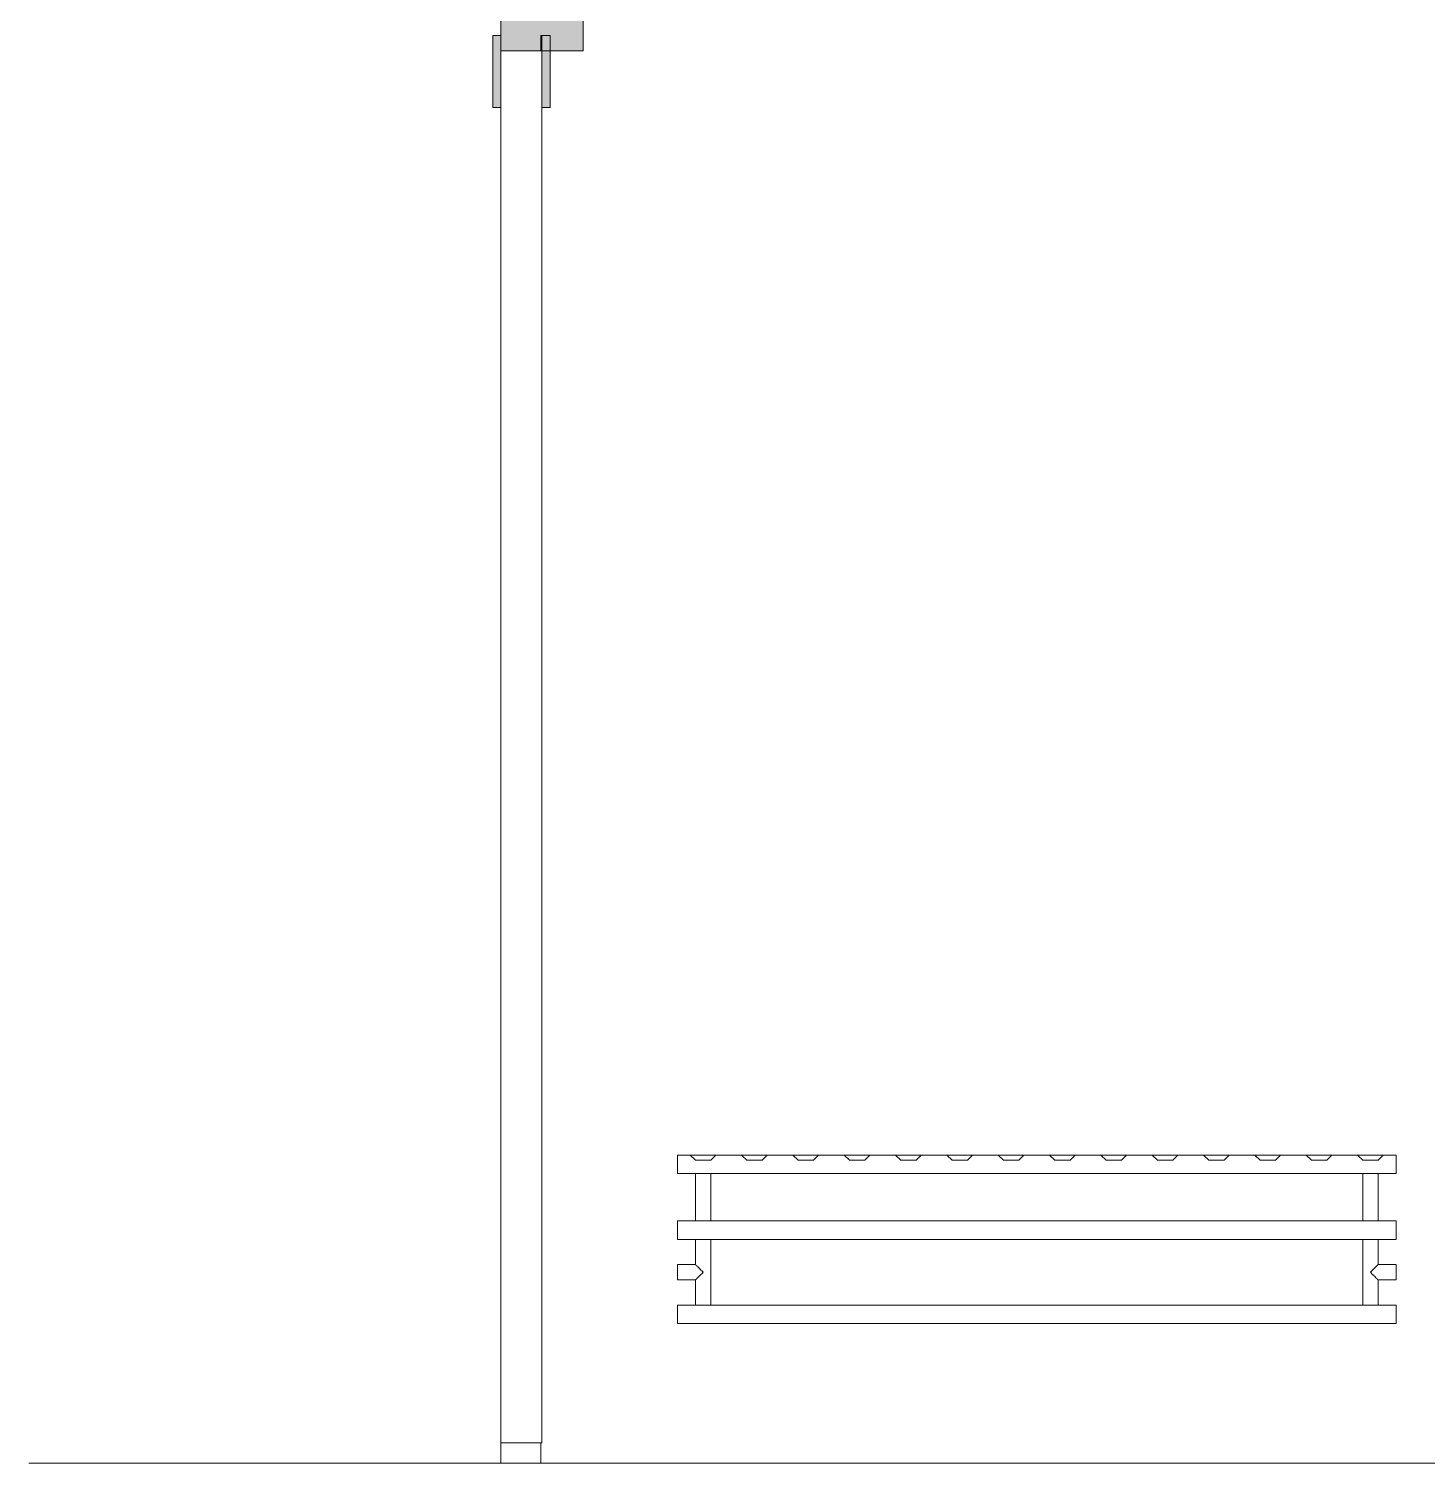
# Model space of a CAD drawing. Header units: millimetres. Extents: x 81037 to 284518, y -8553 to 29000.
# Drawn here: x 118830 to 120192, y 150 to 1547 of the extents above; entities that cross this region are included whole.
import ezdxf

# ---------------------------------------------------------------- set-up
doc = ezdxf.new("R2010")
doc.units = ezdxf.units.MM
for name, color, linetype, lineweight, true_color in [('A-DOOR-1', 7, 'Continuous', 9, 0xaaaaaa), ('A-DOOR-2', 7, 'Continuous', 9, 0xe2e2e2), ('A-DOOR-FRAM-1', 7, 'Continuous', 9, 0xe2e2e2), ('A-DOOR-FRAM-2', 7, 'Continuous', 9, 0xaaaaaa), ('A-FLOR-1', 7, 'Continuous', 9, 0xaaaaaa), ('M-EQPM-1', 7, 'Continuous', 9, 0xaaaaaa)]:
    doc.layers.add(name, color=color, linetype=linetype, lineweight=lineweight, true_color=true_color)
doc.layers.add('I-WALL', color=7, linetype='Continuous', lineweight=9)

# ---------------------------------------------------------------- blocks, each defined once
blk = doc.blocks.new('radiator_prado_classic_z_tip_30_po exemplyaru - Classic Z Тип 30-300-V27-План монтажа стен и перегородок 2 этажа в осях 23_33')
at = {"layer": 'M-EQPM-1'}
for p, q in [((0, 228), (0, 210)), ((700, 228), (0, 228)), ((0, 210), (0, 228)), ((0, 228), (12.5, 228)), ((12.5, 228), (37.5, 228)), ((37.5, 228), (12.5, 228)), ((12.5, 228), (37.5, 228)), ((12.5, 228), (17.5, 223)), ((12.5, 228), (17.5, 223)), ((32.5, 223), (37.5, 228)), ((37.5, 228), (32.5, 223)), ((37.5, 228), (62.5, 228)), ((62.5, 228), (87.5, 228)), ((87.5, 228), (62.5, 228)), ((62.5, 228), (87.5, 228)), ((62.5, 228), (67.5, 223)), ((62.5, 228), (67.5, 223)), ((82.5, 223), (87.5, 228)), ((87.5, 228), (82.5, 223)), ((87.5, 228), (112.5, 228)), ((112.5, 228), (137.5, 228)), ((137.5, 228), (112.5, 228)), ((112.5, 228), (137.5, 228)), ((112.5, 228), (117.5, 223)), ((112.5, 228), (117.5, 223)), ((132.5, 223), (137.5, 228)), ((137.5, 228), (132.5, 223)), ((137.5, 228), (162.5, 228)), ((162.5, 228), (187.5, 228)), ((187.5, 228), (162.5, 228)), ((162.5, 228), (187.5, 228)), ((162.5, 228), (167.5, 223)), ((162.5, 228), (167.5, 223)), ((182.5, 223), (187.5, 228)), ((187.5, 228), (182.5, 223)), ((187.5, 228), (212.5, 228)), ((212.5, 228), (237.5, 228)), ((237.5, 228), (212.5, 228)), ((212.5, 228), (237.5, 228)), ((212.5, 228), (217.5, 223)), ((212.5, 228), (217.5, 223)), ((232.5, 223), (237.5, 228)), ((237.5, 228), (232.5, 223)), ((237.5, 228), (262.5, 228)), ((262.5, 228), (287.5, 228)), ((287.5, 228), (262.5, 228)), ((262.5, 228), (287.5, 228)), ((262.5, 228), (267.5, 223)), ((262.5, 228), (267.5, 223)), ((282.5, 223), (287.5, 228)), ((287.5, 228), (282.5, 223)), ((287.5, 228), (312.5, 228)), ((312.5, 228), (337.5, 228)), ((337.5, 228), (312.5, 228)), ((312.5, 228), (337.5, 228)), ((312.5, 228), (317.5, 223)), ((312.5, 228), (317.5, 223)), ((332.5, 223), (337.5, 228)), ((337.5, 228), (332.5, 223)), ((337.5, 228), (362.5, 228)), ((362.5, 228), (387.5, 228)), ((387.5, 228), (362.5, 228)), ((362.5, 228), (387.5, 228)), ((362.5, 228), (367.5, 223)), ((362.5, 228), (367.5, 223)), ((382.5, 223), (387.5, 228)), ((387.5, 228), (382.5, 223)), ((387.5, 228), (412.5, 228)), ((412.5, 228), (437.5, 228)), ((437.5, 228), (412.5, 228)), ((412.5, 228), (437.5, 228)), ((412.5, 228), (417.5, 223)), ((412.5, 228), (417.5, 223)), ((432.5, 223), (437.5, 228)), ((437.5, 228), (432.5, 223)), ((437.5, 228), (462.5, 228)), ((462.5, 228), (487.5, 228)), ((487.5, 228), (462.5, 228)), ((462.5, 228), (487.5, 228)), ((462.5, 228), (467.5, 223)), ((462.5, 228), (467.5, 223)), ((482.5, 223), (487.5, 228)), ((487.5, 228), (482.5, 223)), ((487.5, 228), (512.5, 228)), ((512.5, 228), (537.5, 228)), ((537.5, 228), (512.5, 228)), ((512.5, 228), (537.5, 228)), ((512.5, 228), (517.5, 223)), ((512.5, 228), (517.5, 223)), ((532.5, 223), (537.5, 228)), ((537.5, 228), (532.5, 223)), ((537.5, 228), (562.5, 228)), ((562.5, 228), (587.5, 228)), ((587.5, 228), (562.5, 228)), ((562.5, 228), (587.5, 228)), ((562.5, 228), (567.5, 223)), ((562.5, 228), (567.5, 223)), ((582.5, 223), (587.5, 228)), ((587.5, 228), (582.5, 223)), ((587.5, 228), (612.5, 228)), ((612.5, 228), (637.5, 228)), ((637.5, 228), (612.5, 228)), ((612.5, 228), (637.5, 228)), ((612.5, 228), (617.5, 223)), ((612.5, 228), (617.5, 223)), ((632.5, 223), (637.5, 228)), ((637.5, 228), (632.5, 223)), ((637.5, 228), (662.5, 228)), ((662.5, 228), (687.5, 228)), ((687.5, 228), (662.5, 228)), ((662.5, 228), (687.5, 228)), ((662.5, 228), (667.5, 223)), ((662.5, 228), (667.5, 223)), ((682.5, 223), (687.5, 228)), ((687.5, 228), (682.5, 223)), ((687.5, 228), (700, 228)), ((700, 210), (700, 228)), ((700, 228), (700, 210)), ((0, 210), (700, 210)), ((17.5, 210), (0, 210)), ((32.5, 223), (17.5, 223)), ((17.5, 223), (32.5, 223)), ((17.5, 210), (17.5, 164)), ((17.5, 210), (17.5, 164)), ((31.5, 210), (17.5, 210)), ((17.5, 210), (32.5, 210)), ((32.5, 210), (17.5, 210)), ((17.5, 210), (17.8, 210)), ((17.8, 210), (18.5, 210)), ((18.5, 210), (19.7, 210)), ((31.5, 210), (18.5, 210)), ((19.7, 210), (21.3, 210)), ((21.3, 210), (23.1, 210)), ((23.1, 210), (25, 210)), ((25, 210), (26.9, 210)), ((26.9, 210), (28.8, 210)), ((28.8, 210), (30.3, 210)), ((30.3, 210), (31.5, 210)), ((32.2, 210), (31.5, 210)), ((31.5, 210), (32.2, 210)), ((32.5, 210), (32.2, 210)), ((32.2, 210), (32.5, 210)), ((32.5, 164), (32.5, 210)), ((32.5, 164), (32.5, 210)), ((667.5, 210), (32.5, 210)), ((82.5, 223), (67.5, 223)), ((67.5, 223), (82.5, 223)), ((132.5, 223), (117.5, 223)), ((117.5, 223), (132.5, 223)), ((182.5, 223), (167.5, 223)), ((167.5, 223), (182.5, 223)), ((232.5, 223), (217.5, 223)), ((217.5, 223), (232.5, 223)), ((282.5, 223), (267.5, 223)), ((267.5, 223), (282.5, 223)), ((332.5, 223), (317.5, 223)), ((317.5, 223), (332.5, 223)), ((382.5, 223), (367.5, 223)), ((367.5, 223), (382.5, 223)), ((432.5, 223), (417.5, 223)), ((417.5, 223), (432.5, 223)), ((482.5, 223), (467.5, 223)), ((467.5, 223), (482.5, 223)), ((532.5, 223), (517.5, 223)), ((517.5, 223), (532.5, 223)), ((582.5, 223), (567.5, 223)), ((567.5, 223), (582.5, 223)), ((632.5, 223), (617.5, 223)), ((617.5, 223), (632.5, 223)), ((682.5, 223), (667.5, 223)), ((667.5, 223), (682.5, 223)), ((667.5, 210), (667.5, 164)), ((667.5, 210), (667.5, 164)), ((682.5, 210), (667.5, 210)), ((667.5, 210), (668.5, 210)), ((671.2, 210), (667.5, 210)), ((667.5, 210), (682.5, 210)), ((668.5, 210), (675, 210)), ((681.5, 210), (668.5, 210)), ((676.9, 210), (671.2, 210)), ((675, 210), (682.5, 210)), ((680.3, 210), (676.9, 210)), ((682.5, 210), (680.3, 210)), ((682.5, 164), (682.5, 210)), ((682.5, 164), (682.5, 210)), ((700, 210), (682.5, 210)), ((700, 164), (0, 164)), ((0, 164), (0, 146)), ((0, 146), (0, 164)), ((0, 164), (17.5, 164)), ((32.5, 164), (17.5, 164)), ((17.5, 164), (32.5, 164)), ((32.5, 164), (17.5, 164)), ((17.5, 164), (30.3, 164)), ((18.5, 164), (31.5, 164)), ((30.3, 164), (31.5, 164)), ((31.5, 164), (32.2, 164)), ((32.2, 164), (32.5, 164)), ((32.5, 164), (667.5, 164)), ((682.5, 164), (667.5, 164)), ((667.5, 164), (682.5, 164)), ((667.8, 164), (667.5, 164)), ((667.5, 164), (682.5, 164)), ((668.5, 164), (667.8, 164)), ((669.7, 164), (668.5, 164)), ((668.5, 164), (681.5, 164)), ((671.2, 164), (669.7, 164)), ((673.1, 164), (671.2, 164)), ((676.9, 164), (673.1, 164)), ((682.2, 164), (676.9, 164)), ((682.5, 164), (682.2, 164)), ((682.5, 164), (700, 164)), ((700, 146), (700, 164)), ((700, 164), (700, 146)), ((0, 146), (700, 146)), ((17.5, 146), (0, 146)), ((17.5, 146), (17.5, 121.5)), ((17.5, 146), (17.5, 121.5)), ((17.5, 146), (32.5, 146)), ((32.5, 146), (17.5, 146)), ((17.5, 146), (32.5, 146)), ((19.7, 146), (17.5, 146)), ((31.5, 146), (18.5, 146)), ((32.5, 146), (19.7, 146)), ((32.5, 82), (32.5, 146)), ((32.5, 82), (32.5, 146)), ((667.5, 146), (32.5, 146)), ((667.5, 146), (667.5, 82)), ((667.5, 146), (667.5, 82)), ((667.5, 146), (682.5, 146)), ((682.5, 146), (667.5, 146)), ((667.5, 146), (668.5, 146)), ((682.5, 146), (667.5, 146)), ((668.5, 146), (675, 146)), ((681.5, 146), (668.5, 146)), ((675, 146), (680.3, 146)), ((680.3, 146), (681.5, 146)), ((681.5, 146), (682.5, 146)), ((682.5, 121.5), (682.5, 146)), ((682.5, 121.5), (682.5, 146)), ((700, 146), (682.5, 146)), ((17.5, 121.5), (0, 121.5)), ((17.5, 121.5), (0, 121.5)), ((0, 121.5), (0, 121.2)), ((0, 106.5), (0, 121.5)), ((0, 121.2), (0, 112.1)), ((0, 121.2), (0, 120.5)), ((0, 120.5), (0, 121.2)), ((0, 121.2), (0, 121.2)), ((0, 120.5), (0, 119.3)), ((0, 119.3), (0, 120.5)), ((0, 119.3), (0, 117.8)), ((0, 117.8), (0, 119.3)), ((0, 117.8), (0, 115.9)), ((0, 115.9), (0, 117.8)), ((0, 115.9), (0, 114)), ((0, 114), (0, 115.9)), ((0, 114), (0, 112.1)), ((0, 112.1), (0, 114)), ((0, 112.1), (0, 110.2)), ((0, 112.1), (0, 110.2)), ((0, 110.2), (0, 112.1)), ((700, 121.5), (682.5, 121.5)), ((700, 121.5), (682.5, 121.5)), ((700, 121.5), (700, 106.5)), ((700, 121.2), (700, 121.5)), ((700, 121.5), (700, 121.2)), ((700, 121.2), (700, 121.5)), ((700, 106.8), (700, 121.2)), ((700, 121.2), (700, 106.8)), ((700, 106.8), (700, 121.2)), ((0, 110.2), (0, 108.7)), ((0, 110.2), (0, 108.7)), ((0, 108.7), (0, 110.2)), ((0, 108.7), (0, 107.5)), ((0, 108.7), (0, 106.8)), ((0, 106.8), (0, 108.7)), ((0, 107.5), (0, 106.8)), ((0, 106.8), (0, 106.5)), ((0, 106.8), (0, 106.8)), ((0, 106.5), (17.5, 106.5)), ((0, 106.5), (17.5, 106.5)), ((17.5, 106.5), (17.5, 82)), ((17.5, 106.5), (17.5, 82)), ((682.5, 82), (682.5, 106.5)), ((682.5, 106.5), (700, 106.5)), ((682.5, 82), (682.5, 106.5)), ((682.5, 106.5), (700, 106.5)), ((700, 106.5), (700, 106.8)), ((700, 106.8), (700, 106.5)), ((700, 106.5), (700, 106.8)), ((700, 82), (0, 82)), ((0, 82), (0, 64)), ((0, 64), (0, 82)), ((0, 82), (17.5, 82)), ((32.5, 82), (17.5, 82)), ((17.5, 82), (32.5, 82)), ((32.5, 82), (17.5, 82)), ((17.5, 82), (30.3, 82)), ((18.5, 82), (31.5, 82)), ((30.3, 82), (32.5, 82)), ((32.5, 82), (667.5, 82)), ((682.5, 82), (667.5, 82)), ((667.5, 82), (682.5, 82)), ((667.8, 82), (667.5, 82)), ((667.5, 82), (682.5, 82)), ((676.9, 82), (667.8, 82)), ((668.5, 82), (681.5, 82)), ((678.7, 82), (676.9, 82)), ((682.5, 82), (678.7, 82)), ((682.5, 82), (700, 82)), ((700, 64), (700, 82)), ((700, 82), (700, 64)), ((700, 64), (0, 64)), ((0, 64), (700, 64))]:
    blk.add_line(p, q, dxfattribs=at)
for points, knots in [([(17.8, 121.2), (17.7, 121.3), (17.7, 121.3), (17.5, 121.5), (17.5, 121.5), (17.5, 121.5)], [0.8571429, 0.8571429, 0.8571429, 0.8571429, 0.8928571, 0.9285714, 1, 1, 1, 1]), ([(17.5, 121.5), (17.5, 121.5), (17.5, 121.5), (17.7, 121.3), (17.7, 121.3), (17.8, 121.2)], [0, 0, 0, 0, 0.0714286, 0.1071429, 0.1428571, 0.1428571, 0.1428571, 0.1428571]), ([(17.5, 121.5), (17.5, 121.5), (17.5, 121.5), (17.7, 121.3), (17.7, 121.3), (17.8, 121.2)], [0, 0, 0, 0, 0.0714286, 0.1071429, 0.1428571, 0.1428571, 0.1428571, 0.1428571]), ([(25, 114), (24.5, 114.5), (23.6, 115.4), (22.4, 116.6), (21.6, 117.4), (21.1, 117.9), (20.8, 118.2), (20.5, 118.5), (20.2, 118.8), (19.8, 119.1), (19.6, 119.4), (19.3, 119.7), (19, 120), (18.7, 120.3), (18.5, 120.5), (18.3, 120.7), (18.1, 120.9), (17.9, 121.1), (17.8, 121.2), (17.7, 121.3), (17.5, 121.5), (17.5, 121.5), (17.5, 121.5)], [0, 0, 0, 0, 0.142857, 0.285714, 0.357143, 0.392857, 0.428571, 0.464286, 0.5, 0.535714, 0.571429, 0.607143, 0.642857, 0.678571, 0.714286, 0.75, 0.785714, 0.821429, 0.857143, 0.892857, 0.928571, 1, 1, 1, 1]), ([(17.5, 106.5), (17.5, 106.5), (17.5, 106.5), (17.7, 106.7), (17.8, 106.8), (17.9, 106.9), (18.1, 107.1), (18.3, 107.3), (18.5, 107.5), (18.7, 107.7), (19, 108), (19.3, 108.3), (19.6, 108.6), (19.8, 108.9), (20.3, 109.3), (20.7, 109.7), (21.1, 110.1), (21.6, 110.6), (22.4, 111.4), (23.6, 112.6), (24.5, 113.5), (25, 114)], [0, 0, 0, 0, 0.071429, 0.107143, 0.142857, 0.178571, 0.214286, 0.25, 0.285714, 0.321429, 0.357143, 0.392857, 0.428571, 0.464286, 0.5, 0.571429, 0.607143, 0.642857, 0.714286, 0.857143, 1, 1, 1, 1]), ([(17.8, 121.2), (17.8, 121.2), (17.9, 121.1), (18.1, 120.9), (18.3, 120.7), (18.5, 120.5), (18.7, 120.3), (19, 120), (19.3, 119.7), (19.6, 119.4), (19.8, 119.1), (20.3, 118.7), (20.7, 118.3), (21.1, 117.9), (21.6, 117.4), (22.4, 116.6), (23.1, 115.9), (23.6, 115.4)], [0.1428571, 0.1428571, 0.1428571, 0.1428571, 0.1785714, 0.2142857, 0.25, 0.2857143, 0.3214286, 0.3571429, 0.3928571, 0.4285714, 0.4642857, 0.5, 0.5714286, 0.6071429, 0.6428571, 0.7142857, 0.8571429, 0.8571429, 0.8571429, 0.8571429]), ([(19.6, 119.4), (19.7, 119.3), (19.9, 119.2), (20.3, 118.7), (20.6, 118.4), (20.8, 118.2)], [0.4285714, 0.4285714, 0.4285714, 0.4285714, 0.4642857, 0.5, 0.5714286, 0.5714286, 0.5714286, 0.5714286]), ([(22.1, 116.9), (21.9, 117.1), (21.6, 117.4), (21.1, 117.9), (20.9, 118.1), (20.8, 118.2)], [0.2857143, 0.2857143, 0.2857143, 0.2857143, 0.3571429, 0.3928571, 0.4285714, 0.4285714, 0.4285714, 0.4285714]), ([(20.8, 118.2), (20.9, 118.1), (21.1, 117.9), (21.6, 117.4), (21.9, 117.1), (22.1, 116.9)], [0.5714286, 0.5714286, 0.5714286, 0.5714286, 0.6071429, 0.6428571, 0.7142857, 0.7142857, 0.7142857, 0.7142857]), ([(675, 114), (675.5, 114.5), (676.4, 115.4), (677.6, 116.6), (678.4, 117.4), (678.9, 117.9), (679.2, 118.2), (679.5, 118.5), (679.8, 118.8), (680.1, 119.2), (680.4, 119.4), (680.7, 119.7), (681, 120), (681.3, 120.3), (681.5, 120.5), (681.7, 120.7), (681.9, 120.9), (682.1, 121.1), (682.2, 121.2), (682.3, 121.3), (682.5, 121.5), (682.5, 121.5), (682.5, 121.5)], [0, 0, 0, 0, 0.142857, 0.285714, 0.357143, 0.392857, 0.428571, 0.464286, 0.5, 0.535714, 0.571429, 0.607143, 0.642857, 0.678571, 0.714286, 0.75, 0.785714, 0.821429, 0.857143, 0.892857, 0.928571, 1, 1, 1, 1]), ([(682.5, 106.5), (682.5, 106.5), (682.5, 106.5), (682.3, 106.7), (682.2, 106.8), (682.1, 106.9), (681.9, 107.1), (681.7, 107.3), (681.5, 107.5), (681.3, 107.7), (681, 108), (680.7, 108.3), (680.4, 108.6), (680.1, 108.8), (679.7, 109.3), (679.3, 109.7), (678.9, 110.1), (678.4, 110.6), (677.6, 111.4), (676.4, 112.6), (675.5, 113.5), (675, 114)], [0, 0, 0, 0, 0.071429, 0.107143, 0.142857, 0.178571, 0.214286, 0.25, 0.285714, 0.321429, 0.357143, 0.392857, 0.428571, 0.464286, 0.5, 0.571429, 0.607143, 0.642857, 0.714286, 0.857143, 1, 1, 1, 1]), ([(682.2, 121.2), (682.2, 121.2), (682.1, 121.1), (681.9, 120.9), (681.7, 120.7), (681.5, 120.5), (681.3, 120.3), (681, 120), (680.7, 119.7), (680.4, 119.4), (680.1, 119.2), (679.7, 118.7), (679.3, 118.3), (678.9, 117.9), (678.4, 117.4), (677.6, 116.6), (676.9, 115.9), (676.4, 115.4)], [0.1428571, 0.1428571, 0.1428571, 0.1428571, 0.1785714, 0.2142857, 0.25, 0.2857143, 0.3214286, 0.3571429, 0.3928571, 0.4285714, 0.4642857, 0.5, 0.5714286, 0.6071429, 0.6428571, 0.7142857, 0.8571429, 0.8571429, 0.8571429, 0.8571429]), ([(676.4, 115.4), (676.9, 115.9), (677.6, 116.6), (678.4, 117.4), (678.9, 117.9), (679.2, 118.2), (679.5, 118.5), (679.8, 118.8), (680.1, 119.2), (680.4, 119.4), (680.7, 119.7), (681, 120), (681.3, 120.3), (681.5, 120.5), (681.7, 120.7), (681.9, 120.9), (682.1, 121.1), (682.2, 121.2), (682.2, 121.2)], [0.1428571, 0.1428571, 0.1428571, 0.1428571, 0.2857143, 0.3571429, 0.3928571, 0.4285714, 0.4642857, 0.5, 0.5357143, 0.5714286, 0.6071429, 0.6428571, 0.6785714, 0.7142857, 0.75, 0.7857143, 0.8214286, 0.8571429, 0.8571429, 0.8571429, 0.8571429]), ([(681.5, 120.5), (681.4, 120.4), (681.3, 120.3), (681, 120), (680.7, 119.7), (680.4, 119.4), (680.1, 119.2), (679.7, 118.7), (679.3, 118.3), (678.9, 117.9), (678.4, 117.4), (677.6, 116.6), (676.9, 115.9), (676.4, 115.4)], [0.2857143, 0.2857143, 0.2857143, 0.2857143, 0.3214286, 0.3571429, 0.3928571, 0.4285714, 0.4642857, 0.5, 0.5714286, 0.6071429, 0.6428571, 0.7142857, 0.8571429, 0.8571429, 0.8571429, 0.8571429]), ([(682.5, 121.5), (682.5, 121.5), (682.5, 121.5), (682.3, 121.3), (682.3, 121.3), (682.2, 121.2)], [0, 0, 0, 0, 0.0714286, 0.1071429, 0.1428571, 0.1428571, 0.1428571, 0.1428571]), ([(682.5, 121.5), (682.5, 121.5), (682.5, 121.5), (682.3, 121.3), (682.3, 121.3), (682.2, 121.2)], [0, 0, 0, 0, 0.0714286, 0.1071429, 0.1428571, 0.1428571, 0.1428571, 0.1428571]), ([(682.2, 121.2), (682.3, 121.3), (682.3, 121.3), (682.5, 121.5), (682.5, 121.5), (682.5, 121.5)], [0.8571429, 0.8571429, 0.8571429, 0.8571429, 0.8928571, 0.9285714, 1, 1, 1, 1]), ([(17.5, 106.5), (17.5, 106.5), (17.5, 106.5), (17.7, 106.7), (17.7, 106.7), (17.8, 106.8)], [0, 0, 0, 0, 0.0714286, 0.1071429, 0.1428571, 0.1428571, 0.1428571, 0.1428571]), ([(17.8, 106.8), (17.7, 106.7), (17.7, 106.7), (17.5, 106.5), (17.5, 106.5), (17.5, 106.5)], [0.8571429, 0.8571429, 0.8571429, 0.8571429, 0.8928571, 0.9285714, 1, 1, 1, 1]), ([(17.8, 106.8), (17.7, 106.7), (17.7, 106.7), (17.5, 106.5), (17.5, 106.5), (17.5, 106.5)], [0.8571429, 0.8571429, 0.8571429, 0.8571429, 0.8928571, 0.9285714, 1, 1, 1, 1]), ([(22.1, 111.1), (21.9, 110.9), (21.6, 110.6), (21.1, 110.1), (20.8, 109.8), (20.5, 109.5), (20.2, 109.2), (19.8, 108.9), (19.6, 108.6), (19.3, 108.3), (19, 108), (18.7, 107.7), (18.5, 107.5), (18.3, 107.3), (18.1, 107.1), (17.9, 106.9), (17.8, 106.8), (17.8, 106.8)], [0.2857143, 0.2857143, 0.2857143, 0.2857143, 0.3571429, 0.3928571, 0.4285714, 0.4642857, 0.5, 0.5357143, 0.5714286, 0.6071429, 0.6428571, 0.6785714, 0.7142857, 0.75, 0.7857143, 0.8214286, 0.8571429, 0.8571429, 0.8571429, 0.8571429]), ([(17.8, 106.8), (17.8, 106.8), (17.9, 106.9), (18.1, 107.1), (18.3, 107.3), (18.5, 107.5), (18.7, 107.7), (19, 108), (19.3, 108.3), (19.6, 108.6), (19.9, 108.8), (20.3, 109.3), (20.6, 109.6), (20.8, 109.8)], [0.1428571, 0.1428571, 0.1428571, 0.1428571, 0.1785714, 0.2142857, 0.25, 0.2857143, 0.3214286, 0.3571429, 0.3928571, 0.4285714, 0.4642857, 0.5, 0.5714286, 0.5714286, 0.5714286, 0.5714286]), ([(20.8, 109.8), (20.9, 109.9), (21.1, 110.1), (21.6, 110.6), (21.9, 110.9), (22.1, 111.1)], [0.5714286, 0.5714286, 0.5714286, 0.5714286, 0.6071429, 0.6428571, 0.7142857, 0.7142857, 0.7142857, 0.7142857]), ([(22.1, 111.1), (21.9, 110.9), (21.6, 110.6), (21.1, 110.1), (20.9, 109.9), (20.8, 109.8)], [0.2857143, 0.2857143, 0.2857143, 0.2857143, 0.3571429, 0.3928571, 0.4285714, 0.4285714, 0.4285714, 0.4285714]), ([(677.9, 111.1), (678.1, 110.9), (678.4, 110.6), (678.9, 110.1), (679.2, 109.8), (679.5, 109.5), (679.8, 109.2), (680.1, 108.8), (680.4, 108.6), (680.7, 108.3), (681, 108), (681.3, 107.7), (681.5, 107.5), (681.7, 107.3), (681.9, 107.1), (682.1, 106.9), (682.2, 106.8), (682.2, 106.8)], [0.2857143, 0.2857143, 0.2857143, 0.2857143, 0.3571429, 0.3928571, 0.4285714, 0.4642857, 0.5, 0.5357143, 0.5714286, 0.6071429, 0.6428571, 0.6785714, 0.7142857, 0.75, 0.7857143, 0.8214286, 0.8571429, 0.8571429, 0.8571429, 0.8571429]), ([(677.9, 111.1), (678.1, 110.9), (678.4, 110.6), (678.9, 110.1), (679.1, 109.9), (679.2, 109.8)], [0.2857143, 0.2857143, 0.2857143, 0.2857143, 0.3571429, 0.3928571, 0.4285714, 0.4285714, 0.4285714, 0.4285714]), ([(682.2, 106.8), (682.2, 106.8), (682.1, 106.9), (681.9, 107.1), (681.7, 107.3), (681.5, 107.5), (681.3, 107.7), (681, 108), (680.7, 108.3), (680.4, 108.6), (680.1, 108.8), (679.7, 109.3), (679.3, 109.7), (678.9, 110.1), (678.4, 110.6), (678.1, 110.9), (677.9, 111.1)], [0.1428571, 0.1428571, 0.1428571, 0.1428571, 0.1785714, 0.2142857, 0.25, 0.2857143, 0.3214286, 0.3571429, 0.3928571, 0.4285714, 0.4642857, 0.5, 0.5714286, 0.6071429, 0.6428571, 0.7142857, 0.7142857, 0.7142857, 0.7142857]), ([(682.2, 106.8), (682.3, 106.7), (682.3, 106.7), (682.5, 106.5), (682.5, 106.5), (682.5, 106.5)], [0.8571429, 0.8571429, 0.8571429, 0.8571429, 0.8928571, 0.9285714, 1, 1, 1, 1]), ([(682.2, 106.8), (682.3, 106.7), (682.3, 106.7), (682.5, 106.5), (682.5, 106.5), (682.5, 106.5)], [0.8571429, 0.8571429, 0.8571429, 0.8571429, 0.8928571, 0.9285714, 1, 1, 1, 1]), ([(682.5, 106.5), (682.5, 106.5), (682.5, 106.5), (682.3, 106.7), (682.3, 106.7), (682.2, 106.8)], [0, 0, 0, 0, 0.0714286, 0.1071429, 0.1428571, 0.1428571, 0.1428571, 0.1428571])]:
    blk.add_open_spline(points, degree=3, knots=knots, dxfattribs=at)
for points in [[(20.8, 118.2), (20.7, 118.3), (20.5, 118.5), (20.2, 118.8), (19.9, 119.2), (19.6, 119.4), (19.3, 119.7), (19, 120), (18.7, 120.3), (18.5, 120.5), (18.3, 120.7), (18.1, 120.9), (17.9, 121.1), (17.8, 121.2), (17.8, 121.2)], [(17.8, 121.2), (17.8, 121.2), (17.9, 121.1), (18.1, 120.9), (18.3, 120.7), (18.5, 120.5), (18.7, 120.3), (19, 120), (19.3, 119.7), (19.5, 119.5), (19.6, 119.4)], [(23.6, 115.4), (23.1, 115.9), (22.6, 116.4), (22.1, 116.9)], [(22.1, 116.9), (22.6, 116.4), (23.1, 115.9), (23.6, 115.4)], [(22.1, 111.1), (22.6, 111.6), (23.1, 112.1), (23.6, 112.6)], [(23.6, 112.6), (23.1, 112.1), (22.6, 111.6), (22.1, 111.1)], [(23.6, 112.6), (23.1, 112.1), (22.6, 111.6), (22.1, 111.1)], [(25, 114), (24.5, 114.5), (24, 115), (23.6, 115.4)], [(23.6, 115.4), (24, 115), (24.5, 114.5), (25, 114)], [(23.6, 115.4), (24, 115), (24.5, 114.5), (25, 114)], [(23.6, 112.6), (24, 113), (24.5, 113.5), (25, 114)], [(25, 114), (24.5, 113.5), (24, 113), (23.6, 112.6)], [(25, 114), (24.5, 113.5), (24, 113), (23.6, 112.6)], [(676.4, 115.4), (676, 115), (675.5, 114.5), (675, 114)], [(676.4, 115.4), (676, 115), (675.5, 114.5), (675, 114)], [(675, 114), (675.5, 114.5), (676, 115), (676.4, 115.4)], [(675, 114), (675.5, 113.5), (676.4, 112.6), (677.4, 111.6), (677.9, 111.1)], [(675, 114), (675.5, 113.5), (676.4, 112.6), (677.4, 111.6), (677.9, 111.1)], [(677.9, 111.1), (677.4, 111.6), (676.4, 112.6), (675.5, 113.5), (675, 114)], [(682.2, 121.2), (682.2, 121.2), (682.1, 121.1), (681.9, 120.9), (681.7, 120.7), (681.6, 120.6), (681.5, 120.5)], [(20.8, 109.8), (20.7, 109.7), (20.5, 109.5), (20.2, 109.2), (19.9, 108.8), (19.6, 108.6), (19.3, 108.3), (19, 108), (18.7, 107.7), (18.5, 107.5), (18.3, 107.3), (18.1, 107.1), (17.9, 106.9), (17.8, 106.8), (17.8, 106.8)], [(679.2, 109.8), (679.3, 109.7), (679.5, 109.5), (679.8, 109.2), (680.1, 108.8), (680.4, 108.6), (680.7, 108.3), (681, 108), (681.3, 107.7), (681.5, 107.5), (681.7, 107.3), (681.9, 107.1), (682.1, 106.9), (682.2, 106.8), (682.2, 106.8)]]:
    blk.add_open_spline(points, degree=3, dxfattribs=at)
blk = doc.blocks.new('110_Дверь_СКБ_2Ст - Д-5_п__в составе перегородки _не входит в спец__-32680317-План монтажа стен и перегородок 2 этажа в осях 23_33')
at = {"layer": 'A-DOOR-2'}
h = blk.add_hatch(color=256, dxfattribs=at)
h.paths.add_polyline_path([(712.5, -20), (712.5, 60), (652.5, 60), (652.5, 30), (662.5, 30), (662.5, -20)])
h.paths.add_polyline_path([(-627.5, 60), (-687.5, 60), (-687.5, -20), (-637.5, -20), (-637.5, 30), (-627.5, 30)])
blk.add_hatch(color=256, dxfattribs=at).paths.add_polyline_path([(712.5, 19), (712.5, 20), (697.5, 19)])
at = {"layer": 'A-DOOR-FRAM-1'}
for points in [[(767.5, 28), (697.5, 28), (697.5, 20), (767.5, 20)], [(767.5, -20), (697.5, -20), (697.5, -28), (767.5, -28)]]:
    blk.add_hatch(color=256, dxfattribs=at).paths.add_polyline_path(points)
at = {"layer": 'A-DOOR-FRAM-2'}
for p, q in [((652.5, 60), (712.5, 60)), ((712.5, 60), (712.5, -20)), ((697.5, 20), (697.5, 28)), ((697.5, 28), (767.5, 28)), ((767.5, 28), (767.5, 20)), ((697.5, 19), (697.5, 20)), ((697.5, 20), (712.5, 20)), ((767.5, 20), (697.5, 20)), ((712.5, 19), (697.5, 19)), ((712.5, 20), (712.5, 19)), ((712.5, -20), (662.5, -20)), ((697.5, -28), (697.5, -20)), ((697.5, -20), (767.5, -20)), ((767.5, -20), (767.5, -28)), ((767.5, -28), (697.5, -28))]:
    blk.add_line(p, q, dxfattribs=at)

msp = doc.modelspace()

# ---------------------------------------------------------------- linework, layer by layer
at = {"layer": 'A-FLOR-1'}
for p, q in [((119290, 150), (119290, 170)), ((119329, 170), (119329, 150))]:
    msp.add_line(p, q, dxfattribs=at)
at = {"layer": 'I-WALL'}
for p, q in [((119290, 1470), (119290, 170)), ((119330, 170), (119330, 1470)), ((119290, 170), (119330, 170)), ((118830, 150), (120230, 150))]:
    msp.add_line(p, q, dxfattribs=at)

# ---------------------------------------------------------------- block references
at = {"layer": 'A-DOOR-1', "rotation": 270}
msp.add_blockref('110_Дверь_СКБ_2Ст - Д-5_п__в составе перегородки _не входит в спец__-32680317-План монтажа стен и перегородок 2 этажа в осях 23_33', (119310, 2237.5), dxfattribs=at)
at = {"layer": 'M-EQPM-1'}
msp.add_blockref('radiator_prado_classic_z_tip_30_po exemplyaru - Classic Z Тип 30-300-V27-План монтажа стен и перегородок 2 этажа в осях 23_33', (119462, 222), dxfattribs=at)

doc.saveas('drawing.dxf')
